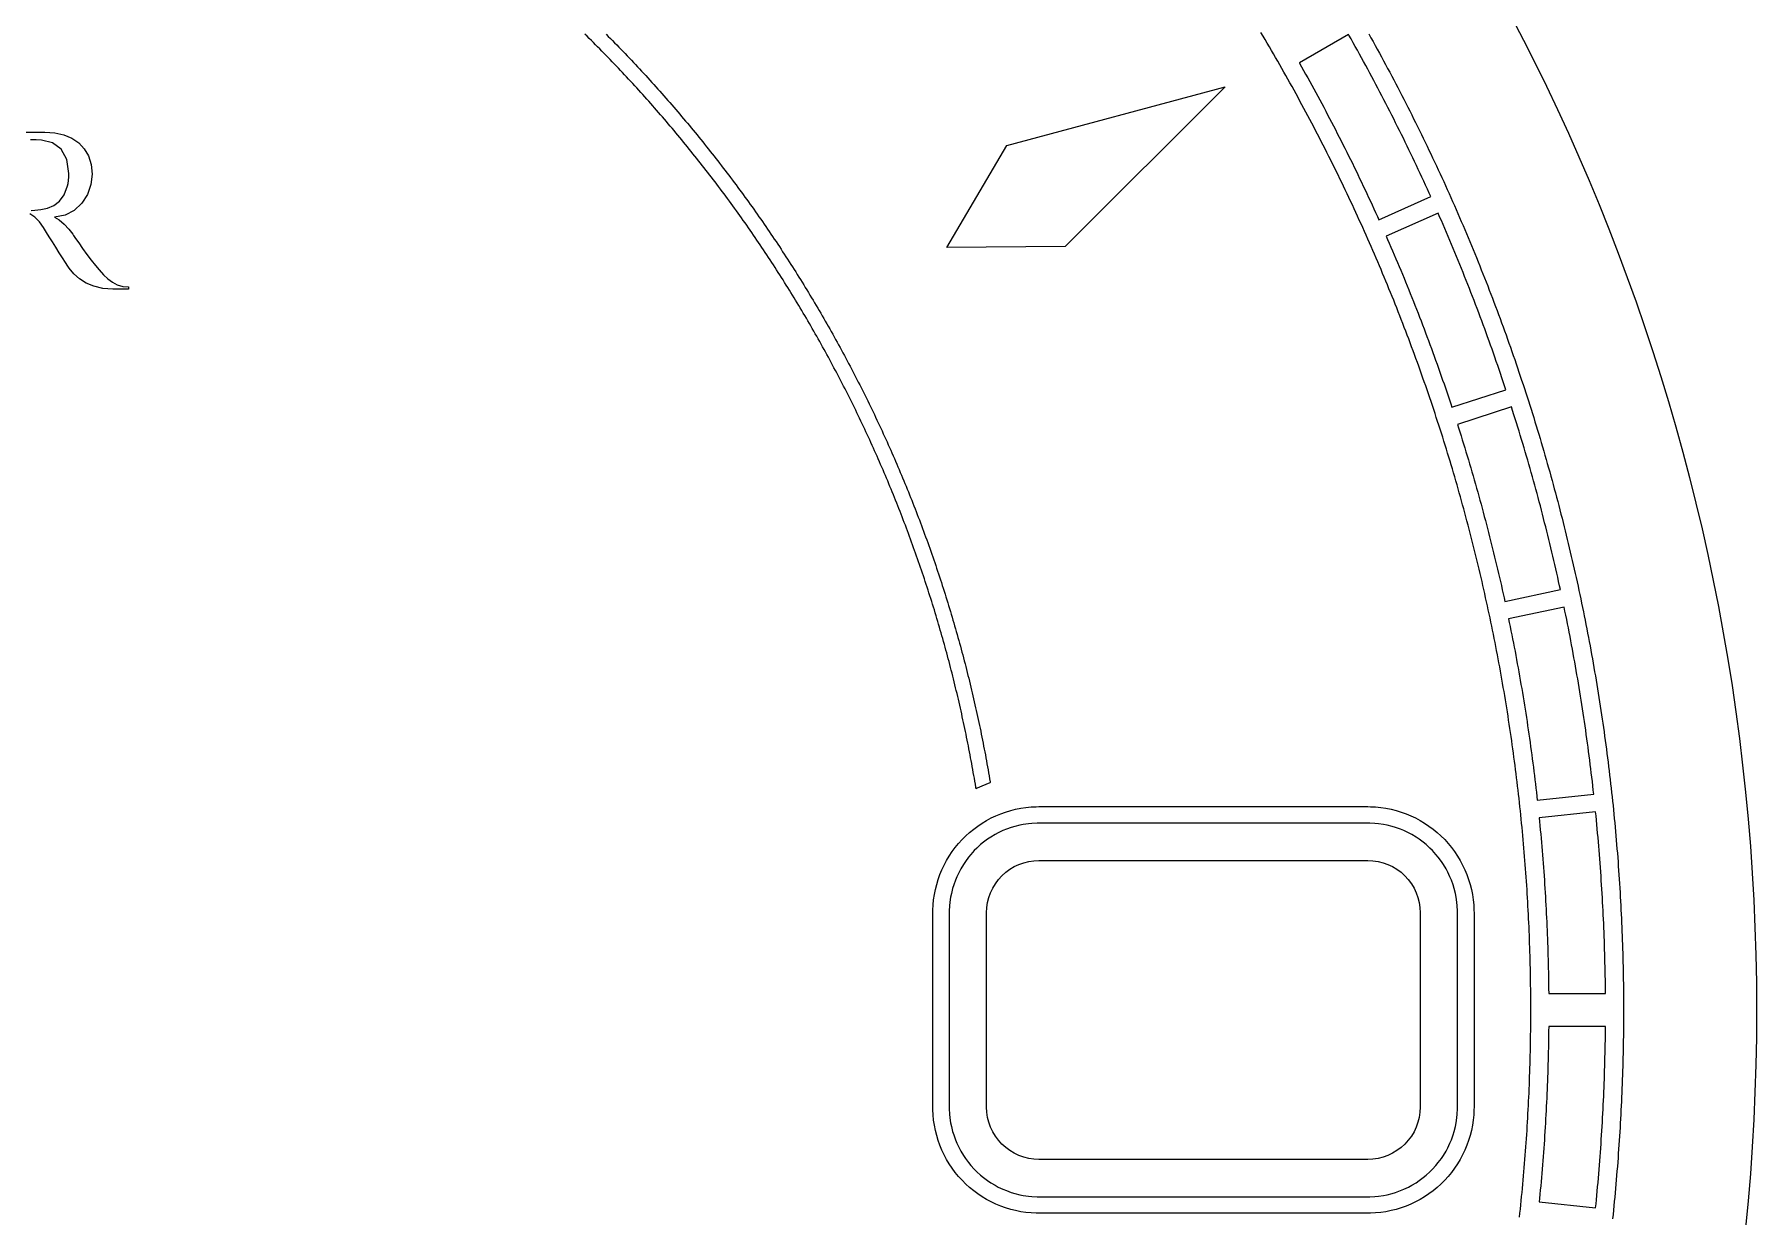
# Model space of a CAD drawing. Header units: millimetres. Extents: x -14.2 to 14.2, y -14.2 to 14.2.
# Drawn here: x 2.73 to 14.25, y -1.38 to 6.52 of the extents above; entities that cross this region are included whole.
import ezdxf

# ---------------------------------------------------------------- set-up
doc = ezdxf.new("R2010")
doc.units = ezdxf.units.MM
doc.layers.add('ALTIN', color=2, linetype='Continuous')
doc.layers.add('KESIM', color=1, linetype='Continuous')

msp = doc.modelspace()

# ---------------------------------------------------------------- linework, layer by layer
at = {"layer": 'ALTIN'}
for points in [[(6.555, 6.5265), (6.5692, 6.5121), (6.5834, 6.4978), (6.5976, 6.4834), (6.6117, 6.469), (6.6258, 6.4546), (6.6399, 6.4401), (6.6539, 6.4256), (6.6679, 6.4111), (6.6819, 6.3965), (6.6958, 6.3819), (6.7097, 6.3673), (6.7236, 6.3526), (6.7374, 6.3379), (6.7512, 6.3232), (6.765, 6.3085), (6.7788, 6.2937), (6.7925, 6.2789), (6.8062, 6.2641), (6.8198, 6.2492), (6.8334, 6.2343), (6.847, 6.2194), (6.8606, 6.2044), (6.8741, 6.1895), (6.8876, 6.1744), (6.901, 6.1594), (6.9145, 6.1443), (6.9278, 6.1292), (6.9412, 6.1141), (6.9545, 6.0989), (6.9678, 6.0838), (6.9811, 6.0685), (6.9943, 6.0533), (7.0075, 6.038), (7.0206, 6.0227), (7.0338, 6.0074), (7.0468, 5.992), (7.0599, 5.9766), (7.0729, 5.9612), (7.0859, 5.9458), (7.0989, 5.9303), (7.1118, 5.9148), (7.1247, 5.8993), (7.1375, 5.8837), (7.1503, 5.8681), (7.1631, 5.8525), (7.1759, 5.8369), (7.1886, 5.8212), (7.2013, 5.8055), (7.2139, 5.7898), (7.2265, 5.774), (7.2391, 5.7583), (7.2517, 5.7425), (7.2642, 5.7266), (7.2767, 5.7108), (7.2891, 5.6949), (7.3015, 5.679), (7.3139, 5.663), (7.3262, 5.647), (7.3385, 5.631), (7.3508, 5.615), (7.363, 5.599), (7.3752, 5.5829), (7.3874, 5.5668), (7.3995, 5.5507), (7.4116, 5.5345), (7.4237, 5.5183), (7.4357, 5.5021), (7.4477, 5.4859), (7.4596, 5.4696), (7.4715, 5.4533), (7.4834, 5.437), (7.4953, 5.4207), (7.5071, 5.4043), (7.5188, 5.3879), (7.5306, 5.3715), (7.5423, 5.3551), (7.5539, 5.3386), (7.5656, 5.3221), (7.5772, 5.3056), (7.5887, 5.289), (7.6002, 5.2725), (7.6117, 5.2559), (7.6232, 5.2393), (7.6346, 5.2226), (7.646, 5.2059), (7.6573, 5.1893), (7.6686, 5.1725), (7.6799, 5.1558), (7.6911, 5.139), (7.7023, 5.1222), (7.7134, 5.1054), (7.7246, 5.0886), (7.7356, 5.0717), (7.7467, 5.0548), (7.7577, 5.0379), (7.7687, 5.021), (7.7796, 5.004), (7.7905, 4.987), (7.8014, 4.97), (7.8122, 4.953), (7.823, 4.9359), (7.8337, 4.9189), (7.8444, 4.9018), (7.8551, 4.8846), (7.8658, 4.8675), (7.8764, 4.8503), (7.8869, 4.8331), (7.8974, 4.8159), (7.9079, 4.7987), (7.9184, 4.7814), (7.9288, 4.7641), (7.9392, 4.7468), (7.9495, 4.7295), (7.9598, 4.7121), (7.9701, 4.6947), (7.9803, 4.6773), (7.9905, 4.6599), (8.0006, 4.6425), (8.0107, 4.625), (8.0208, 4.6075), (8.0308, 4.59), (8.0408, 4.5725), (8.0508, 4.5549), (8.0607, 4.5373), (8.0706, 4.5197), (8.0804, 4.5021), (8.0902, 4.4845), (8.1, 4.4668), (8.1097, 4.4491), (8.1194, 4.4314), (8.1291, 4.4137), (8.1387, 4.396), (8.1482, 4.3782), (8.1578, 4.3604), (8.1673, 4.3426), (8.1767, 4.3248), (8.1861, 4.3069), (8.1955, 4.2891), (8.2049, 4.2712), (8.2141, 4.2533), (8.2234, 4.2353), (8.2326, 4.2174), (8.2418, 4.1994), (8.251, 4.1814), (8.2601, 4.1634), (8.2691, 4.1454), (8.2781, 4.1273), (8.2871, 4.1093), (8.2961, 4.0912), (8.305, 4.0731), (8.3138, 4.0549), (8.3227, 4.0368), (8.3315, 4.0186), (8.3402, 4.0004), (8.3489, 3.9822), (8.3576, 3.964), (8.3662, 3.9458), (8.3748, 3.9275), (8.3833, 3.9092), (8.3919, 3.8909), (8.4003, 3.8726), (8.4088, 3.8543), (8.4171, 3.8359), (8.4255, 3.8175), (8.4338, 3.7991), (8.4421, 3.7807), (8.4503, 3.7623), (8.4585, 3.7439), (8.4666, 3.7254), (8.4747, 3.7069), (8.4828, 3.6884), (8.4908, 3.6699), (8.4988, 3.6514), (8.5068, 3.6328), (8.5147, 3.6143), (8.5225, 3.5957), (8.5304, 3.5771), (8.5381, 3.5585), (8.5459, 3.5398), (8.5536, 3.5212), (8.5612, 3.5025), (8.5689, 3.4838), (8.5765, 3.4651), (8.584, 3.4464), (8.5915, 3.4277), (8.5989, 3.4089), (8.6064, 3.3901), (8.6137, 3.3714), (8.6211, 3.3526), (8.6284, 3.3337), (8.6356, 3.3149), (8.6428, 3.2961), (8.65, 3.2772), (8.6571, 3.2583), (8.6642, 3.2394), (8.6713, 3.2205), (8.6783, 3.2016), (8.6852, 3.1826), (8.6922, 3.1637), (8.699, 3.1447), (8.7059, 3.1257), (8.7127, 3.1067), (8.7194, 3.0877), (8.7261, 3.0687), (8.7328, 3.0496), (8.7395, 3.0306), (8.746, 3.0115), (8.7526, 2.9924), (8.7591, 2.9733), (8.7656, 2.9542), (8.772, 2.9351), (8.7784, 2.9159), (8.7847, 2.8968), (8.791, 2.8776), (8.7973, 2.8584), (8.8035, 2.8392), (8.8097, 2.82), (8.8158, 2.8008), (8.8219, 2.7815), (8.8279, 2.7623), (8.8339, 2.743), (8.8399, 2.7237), (8.8458, 2.7044), (8.8517, 2.6851), (8.8575, 2.6658), (8.8633, 2.6465), (8.8691, 2.6271), (8.8748, 2.6078), (8.8805, 2.5884), (8.8861, 2.569), (8.8917, 2.5496), (8.8972, 2.5302), (8.9027, 2.5108), (8.9082, 2.4914), (8.9136, 2.472), (8.919, 2.4525), (8.9243, 2.433), (8.9296, 2.4136), (8.9348, 2.3941), (8.94, 2.3746), (8.9452, 2.3551), (8.9503, 2.3355), (8.9554, 2.316), (8.9604, 2.2965), (8.9654, 2.2769), (8.9703, 2.2574), (8.9752, 2.2378), (8.9801, 2.2182), (8.9849, 2.1986), (8.9897, 2.179), (8.9944, 2.1594), (8.9991, 2.1397), (9.0038, 2.1201), (9.0084, 2.1005), (9.0129, 2.0808), (9.0174, 2.0611), (9.0219, 2.0415), (9.0263, 2.0218), (9.0307, 2.0021), (9.0351, 1.9824), (9.0394, 1.9626), (9.0436, 1.9429), (9.0479, 1.9232), (9.052, 1.9034), (9.0562, 1.8837), (9.0603, 1.8639), (9.0643, 1.8442), (9.0683, 1.8244), (9.0723, 1.8046), (9.0762, 1.7848), (9.0801, 1.765), (9.0839, 1.7452), (9.0877, 1.7253), (9.0914, 1.7055), (9.0951, 1.6857), (9.0988, 1.6658), (9.1024, 1.646), (9.1059, 1.6261), (9.1095, 1.6062), (9.113, 1.5864), (9.1164, 1.5665), (9.1198, 1.5466), (9.1231, 1.5267), (9.1241, 1.5207), (9.1207, 1.5195), (9.0681, 1.4977), (9.037, 1.483), (9.0297, 1.479), (9.0278, 1.4905), (9.0245, 1.5102), (9.0212, 1.5299), (9.0178, 1.5495), (9.0144, 1.5692), (9.011, 1.5889), (9.0075, 1.6085), (9.004, 1.6282), (9.0004, 1.6478), (8.9968, 1.6675), (8.9931, 1.6871), (8.9894, 1.7067), (8.9857, 1.7263), (8.9819, 1.7459), (8.9781, 1.7655), (8.9742, 1.7851), (8.9703, 1.8047), (8.9663, 1.8242), (8.9623, 1.8438), (8.9583, 1.8633), (8.9542, 1.8829), (8.9501, 1.9024), (8.9459, 1.9219), (8.9417, 1.9414), (8.9374, 1.9609), (8.9331, 1.9804), (8.9288, 1.9999), (8.9244, 2.0194), (8.92, 2.0388), (8.9155, 2.0583), (8.911, 2.0777), (8.9064, 2.0972), (8.9018, 2.1166), (8.8972, 2.136), (8.8925, 2.1554), (8.8878, 2.1748), (8.883, 2.1942), (8.8782, 2.2136), (8.8734, 2.2329), (8.8685, 2.2523), (8.8635, 2.2716), (8.8586, 2.291), (8.8535, 2.3103), (8.8485, 2.3296), (8.8434, 2.3489), (8.8382, 2.3682), (8.833, 2.3875), (8.8278, 2.4067), (8.8225, 2.426), (8.8172, 2.4452), (8.8119, 2.4645), (8.8065, 2.4837), (8.801, 2.5029), (8.7955, 2.5221), (8.79, 2.5413), (8.7845, 2.5604), (8.7788, 2.5796), (8.7732, 2.5987), (8.7675, 2.6179), (8.7618, 2.637), (8.756, 2.6561), (8.7502, 2.6752), (8.7443, 2.6943), (8.7384, 2.7134), (8.7325, 2.7324), (8.7265, 2.7515), (8.7205, 2.7705), (8.7144, 2.7895), (8.7083, 2.8085), (8.7022, 2.8275), (8.696, 2.8465), (8.6897, 2.8654), (8.6835, 2.8844), (8.6772, 2.9033), (8.6708, 2.9223), (8.6644, 2.9412), (8.658, 2.9601), (8.6515, 2.9789), (8.645, 2.9978), (8.6384, 3.0167), (8.6318, 3.0355), (8.6252, 3.0543), (8.6185, 3.0731), (8.6118, 3.0919), (8.605, 3.1107), (8.5982, 3.1295), (8.5913, 3.1482), (8.5845, 3.167), (8.5775, 3.1857), (8.5706, 3.2044), (8.5635, 3.2231), (8.5565, 3.2418), (8.5494, 3.2604), (8.5423, 3.2791), (8.5351, 3.2977), (8.5279, 3.3163), (8.5206, 3.3349), (8.5133, 3.3535), (8.506, 3.3721), (8.4986, 3.3906), (8.4912, 3.4091), (8.4837, 3.4277), (8.4762, 3.4462), (8.4687, 3.4646), (8.4611, 3.4831), (8.4535, 3.5016), (8.4458, 3.52), (8.4381, 3.5384), (8.4304, 3.5568), (8.4226, 3.5752), (8.4148, 3.5936), (8.4069, 3.6119), (8.399, 3.6302), (8.3911, 3.6486), (8.3831, 3.6669), (8.3751, 3.6851), (8.367, 3.7034), (8.3589, 3.7216), (8.3508, 3.7399), (8.3426, 3.7581), (8.3344, 3.7763), (8.3261, 3.7944), (8.3178, 3.8126), (8.3095, 3.8307), (8.3011, 3.8489), (8.2927, 3.867), (8.2843, 3.885), (8.2758, 3.9031), (8.2672, 3.9211), (8.2587, 3.9392), (8.25, 3.9572), (8.2414, 3.9752), (8.2327, 3.9931), (8.224, 4.0111), (8.2152, 4.029), (8.2064, 4.0469), (8.1975, 4.0648), (8.1886, 4.0827), (8.1797, 4.1006), (8.1708, 4.1184), (8.1618, 4.1362), (8.1527, 4.154), (8.1436, 4.1718), (8.1345, 4.1895), (8.1253, 4.2073), (8.1161, 4.225), (8.1069, 4.2427), (8.0976, 4.2604), (8.0883, 4.278), (8.079, 4.2957), (8.0696, 4.3133), (8.0602, 4.3309), (8.0507, 4.3484), (8.0412, 4.366), (8.0316, 4.3835), (8.022, 4.401), (8.0124, 4.4185), (8.0028, 4.436), (7.9931, 4.4535), (7.9833, 4.4709), (7.9736, 4.4883), (7.9638, 4.5057), (7.9539, 4.523), (7.944, 4.5404), (7.9341, 4.5577), (7.9241, 4.575), (7.9141, 4.5923), (7.9041, 4.6095), (7.894, 4.6268), (7.8839, 4.644), (7.8738, 4.6612), (7.8636, 4.6783), (7.8533, 4.6955), (7.8431, 4.7126), (7.8328, 4.7297), (7.8224, 4.7468), (7.8121, 4.7638), (7.8017, 4.7809), (7.7912, 4.7979), (7.7807, 4.8149), (7.7702, 4.8318), (7.7596, 4.8488), (7.749, 4.8657), (7.7384, 4.8826), (7.7277, 4.8994), (7.717, 4.9163), (7.7063, 4.9331), (7.6955, 4.9499), (7.6847, 4.9667), (7.6738, 4.9834), (7.6629, 5.0002), (7.652, 5.0169), (7.6411, 5.0336), (7.6301, 5.0502), (7.619, 5.0669), (7.6079, 5.0835), (7.5968, 5.1001), (7.5857, 5.1166), (7.5745, 5.1332), (7.5633, 5.1497), (7.552, 5.1662), (7.5408, 5.1826), (7.5294, 5.1991), (7.5181, 5.2155), (7.5067, 5.2319), (7.4952, 5.2482), (7.4838, 5.2646), (7.4723, 5.2809), (7.4607, 5.2972), (7.4492, 5.3134), (7.4375, 5.3297), (7.4259, 5.3459), (7.4142, 5.3621), (7.4025, 5.3782), (7.3908, 5.3944), (7.379, 5.4105), (7.3671, 5.4266), (7.3553, 5.4426), (7.3434, 5.4587), (7.3315, 5.4747), (7.3195, 5.4907), (7.3075, 5.5066), (7.2955, 5.5225), (7.2834, 5.5384), (7.2713, 5.5543), (7.2592, 5.5702), (7.247, 5.586), (7.2348, 5.6018), (7.2226, 5.6176), (7.2103, 5.6333), (7.198, 5.649), (7.1856, 5.6647), (7.1733, 5.6804), (7.1609, 5.696), (7.1484, 5.7116), (7.1359, 5.7272), (7.1234, 5.7428), (7.1109, 5.7583), (7.0983, 5.7738), (7.0857, 5.7893), (7.073, 5.8047), (7.0604, 5.8201), (7.0477, 5.8355), (7.0349, 5.8509), (7.0221, 5.8662), (7.0093, 5.8815), (6.9965, 5.8968), (6.9836, 5.912), (6.9707, 5.9273), (6.9577, 5.9424), (6.9447, 5.9576), (6.9317, 5.9728), (6.9187, 5.9879), (6.9056, 6.0029), (6.8925, 6.018), (6.8793, 6.033), (6.8662, 6.048), (6.8529, 6.063), (6.8397, 6.0779), (6.8264, 6.0928), (6.8131, 6.1077), (6.7998, 6.1225), (6.7864, 6.1374), (6.773, 6.1522), (6.7596, 6.1669), (6.7461, 6.1817), (6.7326, 6.1964), (6.7191, 6.211), (6.7055, 6.2257), (6.6919, 6.2403), (6.6783, 6.2549), (6.6646, 6.2694), (6.6509, 6.2839), (6.6372, 6.2984), (6.6234, 6.3129), (6.6096, 6.3273), (6.5958, 6.3417), (6.582, 6.3561), (6.5681, 6.3705), (6.5542, 6.3848), (6.5402, 6.3991), (6.5262, 6.4133), (6.5122, 6.4275), (6.4982, 6.4417), (6.4841, 6.4559), (6.47, 6.47), (6.4559, 6.4841), (6.4417, 6.4982), (6.4275, 6.5122), (6.4133, 6.5262)], [(12.6643, -1.387), (12.6673, -1.3593), (12.6702, -1.3317), (12.6731, -1.304), (12.6759, -1.2764), (12.6787, -1.2487), (12.6813, -1.2211), (12.684, -1.1934), (12.6866, -1.1657), (12.6891, -1.1381), (12.6915, -1.1104), (12.6939, -1.0827), (12.6962, -1.055), (12.6985, -1.0273), (12.7007, -0.9996), (12.7029, -0.9719), (12.705, -0.9441), (12.707, -0.9164), (12.709, -0.8887), (12.7109, -0.861), (12.7127, -0.8332), (12.7145, -0.8055), (12.7162, -0.7778), (12.7179, -0.75), (12.7195, -0.7223), (12.7211, -0.6945), (12.7225, -0.6668), (12.724, -0.639), (12.7253, -0.6112), (12.7266, -0.5835), (12.7279, -0.5557), (12.7291, -0.5279), (12.7302, -0.5002), (12.7312, -0.4724), (12.7322, -0.4446), (12.7332, -0.4168), (12.7341, -0.3891), (12.7349, -0.3613), (12.7356, -0.3335), (12.7363, -0.3057), (12.737, -0.2779), (12.7375, -0.2501), (12.7381, -0.2223), (12.7385, -0.1946), (12.7389, -0.1668), (12.7392, -0.139), (12.7395, -0.1112), (12.7397, -0.0834), (12.7399, -0.0556), (12.74, -0.0278), (12.74, 0), (12.74, 0.0278), (12.7399, 0.0556), (12.7397, 0.0834), (12.7395, 0.1112), (12.7392, 0.139), (12.7389, 0.1668), (12.7385, 0.1946), (12.7381, 0.2223), (12.7375, 0.2501), (12.737, 0.2779), (12.7363, 0.3057), (12.7356, 0.3335), (12.7349, 0.3613), (12.7341, 0.3891), (12.7332, 0.4168), (12.7322, 0.4446), (12.7312, 0.4724), (12.7302, 0.5002), (12.7291, 0.5279), (12.7279, 0.5557), (12.7266, 0.5835), (12.7253, 0.6112), (12.724, 0.639), (12.7225, 0.6668), (12.7211, 0.6945), (12.7195, 0.7223), (12.7179, 0.75), (12.7162, 0.7778), (12.7145, 0.8055), (12.7127, 0.8332), (12.7109, 0.861), (12.709, 0.8887), (12.707, 0.9164), (12.705, 0.9441), (12.7029, 0.9719), (12.7007, 0.9996), (12.6985, 1.0273), (12.6962, 1.055), (12.6939, 1.0827), (12.6915, 1.1104), (12.6891, 1.1381), (12.6866, 1.1657), (12.684, 1.1934), (12.6813, 1.2211), (12.6787, 1.2487), (12.6759, 1.2764), (12.6731, 1.304), (12.6702, 1.3317), (12.6673, 1.3593), (12.6643, 1.387), (12.6612, 1.4146), (12.6581, 1.4422), (12.6549, 1.4698), (12.6517, 1.4974), (12.6484, 1.525), (12.645, 1.5526), (12.6416, 1.5802), (12.6381, 1.6078), (12.6346, 1.6353), (12.631, 1.6629), (12.6273, 1.6905), (12.6236, 1.718), (12.6199, 1.7455), (12.616, 1.7731), (12.6121, 1.8006), (12.6082, 1.8281), (12.6041, 1.8556), (12.6001, 1.8831), (12.5959, 1.9106), (12.5917, 1.9381), (12.5875, 1.9655), (12.5831, 1.993), (12.5788, 2.0204), (12.5743, 2.0479), (12.5698, 2.0753), (12.5653, 2.1027), (12.5607, 2.1301), (12.556, 2.1575), (12.5512, 2.1849), (12.5465, 2.2123), (12.5416, 2.2396), (12.5367, 2.267), (12.5317, 2.2943), (12.5267, 2.3217), (12.5216, 2.349), (12.5164, 2.3763), (12.5112, 2.4036), (12.5059, 2.4309), (12.5006, 2.4582), (12.4952, 2.4855), (12.4898, 2.5127), (12.4842, 2.5399), (12.4787, 2.5672), (12.473, 2.5944), (12.4673, 2.6216), (12.4616, 2.6488), (12.4558, 2.676), (12.4499, 2.7031), (12.444, 2.7303), (12.438, 2.7574), (12.432, 2.7846), (12.4259, 2.8117), (12.4197, 2.8388), (12.4135, 2.8659), (12.4072, 2.893), (12.4009, 2.92), (12.3945, 2.9471), (12.388, 2.9741), (12.3815, 3.0011), (12.3749, 3.0281), (12.3683, 3.0551), (12.3616, 3.0821), (12.3548, 3.109), (12.348, 3.136), (12.3411, 3.1629), (12.3342, 3.1898), (12.3272, 3.2167), (12.3202, 3.2436), (12.3131, 3.2705), (12.3059, 3.2974), (12.2987, 3.3242), (12.2914, 3.351), (12.2841, 3.3778), (12.2767, 3.4046), (12.2692, 3.4314), (12.2617, 3.4582), (12.2541, 3.4849), (12.2465, 3.5116), (12.2388, 3.5383), (12.231, 3.565), (12.2232, 3.5917), (12.2154, 3.6184), (12.2074, 3.645), (12.1995, 3.6716), (12.1914, 3.6982), (12.1833, 3.7248), (12.1752, 3.7514), (12.167, 3.7779), (12.1587, 3.8045), (12.1504, 3.831), (12.142, 3.8575), (12.1335, 3.884), (12.125, 3.9104), (12.1165, 3.9369), (12.1078, 3.9633), (12.0992, 3.9897), (12.0904, 4.0161), (12.0816, 4.0425), (12.0728, 4.0688), (12.0639, 4.0951), (12.0549, 4.1214), (12.0459, 4.1477), (12.0368, 4.174), (12.0277, 4.2003), (12.0185, 4.2265), (12.0093, 4.2527), (11.9999, 4.2789), (11.9906, 4.3051), (11.9812, 4.3312), (11.9717, 4.3573), (11.9621, 4.3834), (11.9526, 4.4095), (11.9429, 4.4356), (11.9332, 4.4616), (11.9234, 4.4877), (11.9136, 4.5137), (11.9037, 4.5396), (11.8938, 4.5656), (11.8838, 4.5915), (11.8738, 4.6175), (11.8637, 4.6434), (11.8535, 4.6692), (11.8433, 4.6951), (11.833, 4.7209), (11.8227, 4.7467), (11.8123, 4.7725), (11.8019, 4.7982), (11.7914, 4.824), (11.7808, 4.8497), (11.7702, 4.8754), (11.7596, 4.9011), (11.7488, 4.9267), (11.7381, 4.9523), (11.7272, 4.9779), (11.7163, 5.0035), (11.7054, 5.029), (11.6944, 5.0546), (11.6833, 5.0801), (11.6722, 5.1055), (11.6611, 5.131), (11.6498, 5.1564), (11.6386, 5.1818), (11.6272, 5.2072), (11.6158, 5.2326), (11.6044, 5.2579), (11.5929, 5.2832), (11.5814, 5.3085), (11.5697, 5.3337), (11.5581, 5.359), (11.5464, 5.3842), (11.5346, 5.4093), (11.5228, 5.4345), (11.5109, 5.4596), (11.4989, 5.4847), (11.4869, 5.5098), (11.4749, 5.5348), (11.4628, 5.5599), (11.4506, 5.5848), (11.4384, 5.6098), (11.4262, 5.6348), (11.4138, 5.6597), (11.4015, 5.6846), (11.389, 5.7094), (11.3766, 5.7343), (11.364, 5.7591), (11.3514, 5.7838), (11.3388, 5.8086), (11.3261, 5.8333), (11.3133, 5.858), (11.3005, 5.8827), (11.2877, 5.9073), (11.2747, 5.9319), (11.2618, 5.9565), (11.2488, 5.9811), (11.2357, 6.0056), (11.2225, 6.0301), (11.2094, 6.0546), (11.1961, 6.079), (11.1828, 6.1034), (11.1695, 6.1278), (11.1561, 6.1522), (11.1427, 6.1765), (11.1292, 6.2008), (11.1156, 6.225), (11.102, 6.2493), (11.0883, 6.2735), (11.0746, 6.2977), (11.0609, 6.3218), (11.047, 6.3459), (11.0332, 6.37), (11.0192, 6.3941), (11.0053, 6.4181), (10.9912, 6.4421), (10.9772, 6.466), (10.963, 6.49), (10.9488, 6.5139), (10.9346, 6.5377)], [(11.6565, 6.528), (11.6708, 6.5025), (11.6849, 6.4771), (11.699, 6.4515), (11.7131, 6.426), (11.7271, 6.4004), (11.741, 6.3748), (11.7549, 6.3492), (11.7687, 6.3236), (11.7825, 6.2979), (11.7962, 6.2721), (11.8098, 6.2464), (11.8234, 6.2206), (11.837, 6.1948), (11.8505, 6.169), (11.8639, 6.1431), (11.8773, 6.1172), (11.8906, 6.0913), (11.9038, 6.0653), (11.9171, 6.0393), (11.9302, 6.0133), (11.9433, 5.9873), (11.9563, 5.9612), (11.9693, 5.9351), (11.9822, 5.909), (11.9951, 5.8828), (12.0079, 5.8566), (12.0206, 5.8304), (12.0333, 5.8042), (12.046, 5.7779), (12.0585, 5.7516), (12.0711, 5.7253), (12.0835, 5.699), (12.0959, 5.6726), (12.1083, 5.6462), (12.1206, 5.6198), (12.1328, 5.5933), (12.145, 5.5668), (12.1571, 5.5403), (12.1691, 5.5138), (12.1811, 5.4872), (12.1931, 5.4606), (12.205, 5.434), (12.2168, 5.4074), (12.2286, 5.3807), (12.2403, 5.354), (12.2519, 5.3273), (12.2635, 5.3005), (12.2751, 5.2738), (12.2865, 5.247), (12.2979, 5.2202), (12.3093, 5.1933), (12.3206, 5.1665), (12.3318, 5.1396), (12.343, 5.1127), (12.3542, 5.0857), (12.3652, 5.0587), (12.3762, 5.0318), (12.3872, 5.0047), (12.3981, 4.9777), (12.4089, 4.9506), (12.4197, 4.9236), (12.4304, 4.8965), (12.441, 4.8693), (12.4516, 4.8422), (12.4622, 4.815), (12.4726, 4.7878), (12.4831, 4.7606), (12.4934, 4.7333), (12.5037, 4.7061), (12.5139, 4.6788), (12.5241, 4.6515), (12.5342, 4.6241), (12.5443, 4.5968), (12.5543, 4.5694), (12.5642, 4.542), (12.5741, 4.5146), (12.5839, 4.4871), (12.5937, 4.4597), (12.6034, 4.4322), (12.613, 4.4047), (12.6226, 4.3771), (12.6321, 4.3496), (12.6416, 4.322), (12.651, 4.2944), (12.6603, 4.2668), (12.6696, 4.2392), (12.6788, 4.2115), (12.688, 4.1839), (12.6971, 4.1562), (12.7061, 4.1285), (12.7151, 4.1007), (12.724, 4.073), (12.7329, 4.0452), (12.7417, 4.0174), (12.7504, 3.9896), (12.7591, 3.9618), (12.7677, 3.934), (12.7762, 3.9061), (12.7847, 3.8782), (12.7932, 3.8503), (12.8015, 3.8224), (12.8098, 3.7944), (12.8181, 3.7665), (12.8263, 3.7385), (12.8344, 3.7105), (12.8425, 3.6825), (12.8505, 3.6545), (12.8584, 3.6264), (12.8663, 3.5984), (12.8741, 3.5703), (12.8819, 3.5422), (12.8896, 3.5141), (12.8972, 3.486), (12.9048, 3.4578), (12.9123, 3.4297), (12.9197, 3.4015), (12.9271, 3.3733), (12.9345, 3.3451), (12.9417, 3.3169), (12.9489, 3.2886), (12.9561, 3.2604), (12.9632, 3.2321), (12.9702, 3.2038), (12.9771, 3.1755), (12.984, 3.1472), (12.9909, 3.1188), (12.9976, 3.0905), (13.0043, 3.0621), (13.011, 3.0337), (13.0176, 3.0053), (13.0241, 2.9769), (13.0306, 2.9485), (13.037, 2.9201), (13.0433, 2.8916), (13.0496, 2.8632), (13.0558, 2.8347), (13.062, 2.8062), (13.0681, 2.7777), (13.0741, 2.7492), (13.08, 2.7207), (13.086, 2.6921), (13.0918, 2.6636), (13.0976, 2.635), (13.1033, 2.6064), (13.1089, 2.5778), (13.1145, 2.5492), (13.1201, 2.5206), (13.1255, 2.492), (13.1309, 2.4633), (13.1363, 2.4347), (13.1416, 2.406), (13.1468, 2.3773), (13.1519, 2.3486), (13.157, 2.3199), (13.1621, 2.2912), (13.167, 2.2625), (13.1719, 2.2338), (13.1768, 2.205), (13.1816, 2.1763), (13.1863, 2.1475), (13.1909, 2.1187), (13.1955, 2.09), (13.2, 2.0612), (13.2045, 2.0324), (13.2089, 2.0036), (13.2133, 1.9747), (13.2175, 1.9459), (13.2217, 1.9171), (13.2259, 1.8882), (13.23, 1.8594), (13.234, 1.8305), (13.238, 1.8016), (13.2419, 1.7727), (13.2457, 1.7438), (13.2495, 1.7149), (13.2532, 1.686), (13.2568, 1.6571), (13.2604, 1.6282), (13.2639, 1.5992), (13.2674, 1.5703), (13.2708, 1.5414), (13.2741, 1.5124), (13.2774, 1.4834), (13.2806, 1.4545), (13.2837, 1.4255), (13.2868, 1.3965), (13.2898, 1.3675), (13.2928, 1.3385), (13.2957, 1.3095), (13.2985, 1.2805), (13.3013, 1.2515), (13.304, 1.2225), (13.3066, 1.1934), (13.3092, 1.1644), (13.3117, 1.1354), (13.3141, 1.1063), (13.3165, 1.0773), (13.3188, 1.0482), (13.3211, 1.0192), (13.3233, 0.9901), (13.3254, 0.961), (13.3275, 0.9319), (13.3295, 0.9029), (13.3314, 0.8738), (13.3333, 0.8447), (13.3351, 0.8156), (13.3368, 0.7865), (13.3385, 0.7574), (13.3401, 0.7283), (13.3417, 0.6992), (13.3432, 0.6701), (13.3446, 0.641), (13.346, 0.6119), (13.3473, 0.5828), (13.3485, 0.5536), (13.3497, 0.5245), (13.3508, 0.4954), (13.3519, 0.4663), (13.3528, 0.4371), (13.3538, 0.408), (13.3546, 0.3789), (13.3554, 0.3497), (13.3562, 0.3206), (13.3568, 0.2914), (13.3574, 0.2623), (13.358, 0.2332), (13.3584, 0.204), (13.3589, 0.1749), (13.3592, 0.1457), (13.3595, 0.1166), (13.3597, 0.0874), (13.3599, 0.0583), (13.36, 0.0291), (13.36, 0), (13.36, -0.0291), (13.3599, -0.0583), (13.3597, -0.0874), (13.3595, -0.1166), (13.3592, -0.1457), (13.3589, -0.1749), (13.3584, -0.204), (13.358, -0.2332), (13.3574, -0.2623), (13.3568, -0.2914), (13.3562, -0.3206), (13.3554, -0.3497), (13.3546, -0.3789), (13.3538, -0.408), (13.3528, -0.4371), (13.3519, -0.4663), (13.3508, -0.4954), (13.3497, -0.5245), (13.3485, -0.5536), (13.3473, -0.5828), (13.346, -0.6119), (13.3446, -0.641), (13.3432, -0.6701), (13.3417, -0.6992), (13.3401, -0.7283), (13.3385, -0.7574), (13.3368, -0.7865), (13.3351, -0.8156), (13.3333, -0.8447), (13.3314, -0.8738), (13.3295, -0.9029), (13.3275, -0.9319), (13.3254, -0.961), (13.3233, -0.9901), (13.3211, -1.0192), (13.3188, -1.0482), (13.3165, -1.0773), (13.3141, -1.1063), (13.3117, -1.1354), (13.3092, -1.1644), (13.3066, -1.1934), (13.304, -1.2225), (13.3013, -1.2515), (13.2985, -1.2805), (13.2957, -1.3095), (13.2928, -1.3385), (13.2898, -1.3675), (13.2868, -1.3965)], [(2.6153, 5.8712), (2.8014, 5.8712), (2.8667, 5.8667), (2.9273, 5.8532), (2.9816, 5.8309), (3.0271, 5.8), (3.0641, 5.7605), (3.0923, 5.7123), (3.1104, 5.6553), (3.1164, 5.5893), (3.1085, 5.5212), (3.0848, 5.455), (3.0472, 5.3956), (2.9971, 5.3477), (2.9358, 5.3154), (2.8643, 5.3027), (2.8973, 5.2851), (2.9303, 5.2562), (2.9611, 5.2221), (2.9873, 5.1887), (2.992, 5.1809), (3.006, 5.1602), (3.0272, 5.13), (3.0532, 5.0934), (3.0819, 5.0539), (3.111, 5.0146), (3.1386, 4.979), (3.1628, 4.9502), (3.1927, 4.9171), (3.2221, 4.8895), (3.2526, 4.8674), (3.2852, 4.8505), (3.321, 4.8398), (3.3609, 4.8362), (3.3609, 4.8212), (3.2559, 4.8212), (3.188, 4.8259), (3.1284, 4.84), (3.0766, 4.8621), (3.0323, 4.8909), (2.9948, 4.9245), (2.9634, 4.9607), (2.9541, 4.9757), (2.9385, 4.9996), (2.9187, 5.0303), (2.8966, 5.065), (2.8736, 5.1016), (2.8509, 5.1377), (2.8299, 5.1713), (2.8118, 5.2), (2.7983, 5.2216), (2.7909, 5.2337), (2.7638, 5.2714), (2.7337, 5.3034), (2.7008, 5.3257)], [(2.7085, 5.3482), (2.7339, 5.3493), (2.7742, 5.3533), (2.8171, 5.3627), (2.8595, 5.3804), (2.898, 5.4093), (2.9301, 5.452), (2.9528, 5.5112), (2.9567, 5.5281), (2.9594, 5.5487), (2.9608, 5.5716), (2.9603, 5.5952), (2.9467, 5.6873), (2.9085, 5.7564), (2.8507, 5.8006), (2.7773, 5.8173), (2.7421, 5.8193), (2.7053, 5.8195)]]:
    msp.add_lwpolyline(points, dxfattribs=at)
for points in [[(11.9873, 5.6216), (11.975, 5.6478), (11.9626, 5.6739), (11.9502, 5.7), (11.9378, 5.726), (11.9252, 5.7521), (11.9127, 5.7781), (11.9, 5.804), (11.8873, 5.83), (11.8746, 5.8559), (11.8618, 5.8818), (11.8489, 5.9077), (11.836, 5.9335), (11.823, 5.9593), (11.81, 5.9851), (11.7969, 6.0108), (11.7838, 6.0366), (11.7706, 6.0623), (11.7573, 6.0879), (11.744, 6.1136), (11.7307, 6.1392), (11.7172, 6.1647), (11.7038, 6.1903), (11.6902, 6.2158), (11.6766, 6.2413), (11.663, 6.2668), (11.6493, 6.2922), (11.6355, 6.3176), (11.6217, 6.343), (11.6079, 6.3683), (11.5939, 6.3936), (11.58, 6.4189), (11.5659, 6.4441), (11.5518, 6.4693), (11.5377, 6.4945), (11.5235, 6.5197), (11.5208, 6.5245), (11.1917, 6.3345), (11.1928, 6.3326), (11.2066, 6.3081), (11.2203, 6.2837), (11.234, 6.2592), (11.2476, 6.2347), (11.2612, 6.2101), (11.2747, 6.1855), (11.2882, 6.1609), (11.3016, 6.1363), (11.3149, 6.1116), (11.3283, 6.0869), (11.3415, 6.0622), (11.3547, 6.0374), (11.3679, 6.0126), (11.3809, 5.9878), (11.394, 5.963), (11.407, 5.9381), (11.4199, 5.9132), (11.4328, 5.8883), (11.4456, 5.8633), (11.4583, 5.8383), (11.4711, 5.8133), (11.4837, 5.7883), (11.4963, 5.7632), (11.5089, 5.7381), (11.5213, 5.713), (11.5338, 5.6878), (11.5462, 5.6627), (11.5585, 5.6375), (11.5708, 5.6122), (11.583, 5.587), (11.5951, 5.5617), (11.6072, 5.5364), (11.6193, 5.511), (11.6313, 5.4857), (11.6432, 5.4603), (11.6551, 5.4349), (11.6669, 5.4094), (11.6787, 5.384), (11.6904, 5.3585), (11.7021, 5.333), (11.7137, 5.3074), (11.7237, 5.2854), (12.0708, 5.4399), (12.0598, 5.4642), (12.0479, 5.4905), (12.0359, 5.5168), (12.0238, 5.5431), (12.0117, 5.5693), (11.9995, 5.5955)], [(8.8335, 5.1), (9.2343, 5.7817), (10.6954, 6.175), (9.6243, 5.1063)], [(12.5092, 4.3378), (12.4997, 4.3651), (12.4902, 4.3924), (12.4806, 4.4196), (12.4709, 4.4468), (12.4612, 4.474), (12.4514, 4.5012), (12.4415, 4.5283), (12.4316, 4.5555), (12.4217, 4.5826), (12.4116, 4.6097), (12.4015, 4.6367), (12.3914, 4.6638), (12.3812, 4.6908), (12.3709, 4.7178), (12.3606, 4.7448), (12.3502, 4.7717), (12.3398, 4.7987), (12.3293, 4.8256), (12.3187, 4.8525), (12.3081, 4.8793), (12.2974, 4.9062), (12.2867, 4.933), (12.2759, 4.9598), (12.2651, 4.9866), (12.2542, 5.0133), (12.2432, 5.04), (12.2322, 5.0667), (12.2211, 5.0934), (12.2099, 5.1201), (12.1987, 5.1467), (12.1875, 5.1733), (12.1762, 5.1999), (12.1648, 5.2264), (12.1534, 5.2529), (12.1419, 5.2794), (12.1303, 5.3059), (12.1196, 5.3303), (11.7725, 5.1758), (11.7822, 5.1536), (11.7934, 5.1279), (11.8046, 5.1022), (11.8157, 5.0764), (11.8267, 5.0506), (11.8377, 5.0248), (11.8486, 4.999), (11.8595, 4.9731), (11.8703, 4.9472), (11.8811, 4.9213), (11.8918, 4.8954), (11.9025, 4.8694), (11.913, 4.8434), (11.9236, 4.8174), (11.9341, 4.7914), (11.9445, 4.7654), (11.9549, 4.7393), (11.9652, 4.7132), (11.9754, 4.6871), (11.9856, 4.661), (11.9958, 4.6348), (12.0058, 4.6086), (12.0159, 4.5824), (12.0258, 4.5562), (12.0358, 4.5299), (12.0456, 4.5037), (12.0554, 4.4774), (12.0651, 4.4511), (12.0748, 4.4247), (12.0844, 4.3984), (12.094, 4.372), (12.1035, 4.3456), (12.113, 4.3192), (12.1224, 4.2928), (12.1317, 4.2663), (12.141, 4.2398), (12.1502, 4.2133), (12.1594, 4.1868), (12.1685, 4.1603), (12.1775, 4.1337), (12.1865, 4.1071), (12.1954, 4.0805), (12.2043, 4.0539), (12.2119, 4.031), (12.5733, 4.1484), (12.5649, 4.1737), (12.5558, 4.2011), (12.5466, 4.2285), (12.5374, 4.2559), (12.528, 4.2832), (12.5187, 4.3105)], [(12.8941, 3.0065), (12.8875, 3.0346), (12.8809, 3.0627), (12.8742, 3.0908), (12.8674, 3.1189), (12.8606, 3.147), (12.8537, 3.175), (12.8467, 3.203), (12.8397, 3.2311), (12.8326, 3.2591), (12.8255, 3.2871), (12.8183, 3.315), (12.811, 3.343), (12.8037, 3.3709), (12.7963, 3.3989), (12.7889, 3.4268), (12.7814, 3.4547), (12.7738, 3.4825), (12.7662, 3.5104), (12.7585, 3.5382), (12.7507, 3.5661), (12.7429, 3.5939), (12.735, 3.6217), (12.7271, 3.6494), (12.7191, 3.6772), (12.7111, 3.7049), (12.7029, 3.7327), (12.6948, 3.7604), (12.6865, 3.788), (12.6782, 3.8157), (12.6699, 3.8434), (12.6615, 3.871), (12.653, 3.8986), (12.6445, 3.9262), (12.6359, 3.9538), (12.6272, 3.9813), (12.6185, 4.0089), (12.6104, 4.0343), (12.249, 3.9169), (12.2563, 3.8938), (12.2648, 3.8671), (12.2732, 3.8403), (12.2816, 3.8135), (12.2898, 3.7867), (12.2981, 3.7599), (12.3063, 3.7331), (12.3144, 3.7062), (12.3224, 3.6793), (12.3304, 3.6524), (12.3384, 3.6255), (12.3462, 3.5986), (12.3541, 3.5717), (12.3618, 3.5447), (12.3695, 3.5177), (12.3772, 3.4907), (12.3848, 3.4637), (12.3923, 3.4367), (12.3998, 3.4096), (12.4072, 3.3826), (12.4145, 3.3555), (12.4218, 3.3284), (12.429, 3.3013), (12.4362, 3.2742), (12.4433, 3.247), (12.4504, 3.2199), (12.4574, 3.1927), (12.4643, 3.1655), (12.4712, 3.1383), (12.478, 3.1111), (12.4848, 3.0839), (12.4915, 3.0566), (12.4981, 3.0294), (12.5047, 3.0021), (12.5112, 2.9748), (12.5177, 2.9475), (12.5241, 2.9202), (12.5304, 2.8929), (12.5367, 2.8655), (12.5429, 2.8382), (12.5491, 2.8108), (12.5552, 2.7834), (12.5612, 2.756), (12.5664, 2.7324), (12.9381, 2.8114), (12.9324, 2.8375), (12.9262, 2.8657), (12.9199, 2.8939), (12.9135, 2.922), (12.9071, 2.9502), (12.9007, 2.9784)], [(13.1378, 1.6422), (13.1341, 1.6709), (13.1305, 1.6995), (13.1267, 1.7282), (13.1229, 1.7568), (13.1191, 1.7854), (13.1151, 1.814), (13.1111, 1.8427), (13.1071, 1.8713), (13.103, 1.8998), (13.0988, 1.9284), (13.0946, 1.957), (13.0903, 1.9856), (13.0859, 2.0141), (13.0815, 2.0427), (13.077, 2.0712), (13.0724, 2.0997), (13.0678, 2.1282), (13.0632, 2.1567), (13.0584, 2.1852), (13.0536, 2.2137), (13.0488, 2.2422), (13.0438, 2.2707), (13.0389, 2.2991), (13.0338, 2.3275), (13.0287, 2.356), (13.0235, 2.3844), (13.0183, 2.4128), (13.013, 2.4412), (13.0076, 2.4696), (13.0022, 2.498), (12.9967, 2.5263), (12.9912, 2.5547), (12.9856, 2.583), (12.9799, 2.6113), (12.9742, 2.6396), (12.9684, 2.6679), (12.963, 2.694), (12.5913, 2.615), (12.5962, 2.5914), (12.6018, 2.5639), (12.6074, 2.5364), (12.6129, 2.5089), (12.6183, 2.4813), (12.6237, 2.4538), (12.629, 2.4263), (12.6343, 2.3987), (12.6395, 2.3711), (12.6447, 2.3435), (12.6497, 2.316), (12.6548, 2.2884), (12.6597, 2.2607), (12.6646, 2.2331), (12.6695, 2.2055), (12.6743, 2.1778), (12.679, 2.1502), (12.6836, 2.1225), (12.6882, 2.0948), (12.6928, 2.0671), (12.6973, 2.0395), (12.7017, 2.0117), (12.706, 1.984), (12.7103, 1.9563), (12.7146, 1.9286), (12.7187, 1.9008), (12.7229, 1.8731), (12.7269, 1.8453), (12.7309, 1.8175), (12.7348, 1.7898), (12.7387, 1.762), (12.7425, 1.7342), (12.7463, 1.7064), (12.75, 1.6786), (12.7536, 1.6507), (12.7572, 1.6229), (12.7607, 1.5951), (12.7641, 1.5672), (12.7675, 1.5394), (12.7709, 1.5115), (12.7741, 1.4837), (12.7773, 1.4558), (12.7805, 1.4279), (12.7831, 1.4039), (13.1611, 1.4436), (13.1581, 1.4701), (13.1549, 1.4988), (13.1516, 1.5275), (13.1482, 1.5562), (13.1448, 1.5849), (13.1413, 1.6136)], [(12.3544, -0.7371), (12.3494, -0.7711), (12.3425, -0.8058), (12.3341, -0.8391), (12.3239, -0.8729), (12.3123, -0.9052), (12.2988, -0.9379), (12.2841, -0.9689), (12.2675, -1.0001), (12.2498, -1.0295), (12.2302, -1.0589), (12.2097, -1.0865), (12.1873, -1.1138), (12.1642, -1.1392), (12.1392, -1.1642), (12.1138, -1.1873), (12.0865, -1.2097), (12.0589, -1.2302), (12.0295, -1.2498), (12.0001, -1.2675), (11.9689, -1.2841), (11.9379, -1.2988), (11.9052, -1.3123), (11.8729, -1.3239), (11.8391, -1.3341), (11.8058, -1.3425), (11.7711, -1.3494), (11.7371, -1.3544), (11.702, -1.3579), (11.6677, -1.3596), (11.65, -1.36), (9.45, -1.36), (9.4323, -1.3596), (9.398, -1.3579), (9.3629, -1.3544), (9.3289, -1.3494), (9.2942, -1.3425), (9.2609, -1.3341), (9.2271, -1.3239), (9.1948, -1.3123), (9.1621, -1.2988), (9.1311, -1.2841), (9.0999, -1.2675), (9.0705, -1.2498), (9.0411, -1.2302), (9.0135, -1.2097), (8.9862, -1.1873), (8.9608, -1.1642), (8.9358, -1.1392), (8.9127, -1.1138), (8.8903, -1.0865), (8.8698, -1.0589), (8.8502, -1.0295), (8.8325, -1.0001), (8.8159, -0.9689), (8.8012, -0.9379), (8.7877, -0.9052), (8.7761, -0.8729), (8.7659, -0.8391), (8.7575, -0.8058), (8.7506, -0.7711), (8.7456, -0.7371), (8.7421, -0.702), (8.7404, -0.6677), (8.74, -0.65), (8.74, 0.65), (8.7404, 0.6677), (8.7421, 0.702), (8.7456, 0.7371), (8.7506, 0.7711), (8.7575, 0.8058), (8.7659, 0.8391), (8.7761, 0.8729), (8.7877, 0.9052), (8.8012, 0.9379), (8.8159, 0.9689), (8.8325, 1.0001), (8.8502, 1.0295), (8.8698, 1.0589), (8.8903, 1.0865), (8.9127, 1.1138), (8.9358, 1.1392), (8.9608, 1.1642), (8.9862, 1.1873), (9.0135, 1.2097), (9.0411, 1.2302), (9.0705, 1.2498), (9.0999, 1.2675), (9.1311, 1.2841), (9.1621, 1.2988), (9.1948, 1.3123), (9.2271, 1.3239), (9.2609, 1.3341), (9.2942, 1.3425), (9.3289, 1.3494), (9.3629, 1.3544), (9.398, 1.3579), (9.4323, 1.3596), (9.45, 1.36), (11.65, 1.36), (11.6677, 1.3596), (11.702, 1.3579), (11.7371, 1.3544), (11.7711, 1.3494), (11.8058, 1.3425), (11.8391, 1.3341), (11.8729, 1.3239), (11.9052, 1.3123), (11.9379, 1.2988), (11.9689, 1.2841), (12.0001, 1.2675), (12.0295, 1.2498), (12.0589, 1.2302), (12.0865, 1.2097), (12.1138, 1.1873), (12.1392, 1.1642), (12.1642, 1.1392), (12.1873, 1.1138), (12.2097, 1.0865), (12.2302, 1.0589), (12.2498, 1.0295), (12.2675, 1.0001), (12.2841, 0.9689), (12.2988, 0.9379), (12.3123, 0.9052), (12.3239, 0.8729), (12.3341, 0.8391), (12.3425, 0.8058), (12.3494, 0.7711), (12.3544, 0.7371), (12.3579, 0.702), (12.3596, 0.6677), (12.36, 0.65), (12.36, -0.65), (12.3596, -0.6677), (12.3579, -0.702)], [(13.2368, 0.2888), (13.2362, 0.3177), (13.2355, 0.3466), (13.2347, 0.3755), (13.2338, 0.4043), (13.2329, 0.4332), (13.2319, 0.4621), (13.2309, 0.4909), (13.2298, 0.5198), (13.2286, 0.5487), (13.2274, 0.5775), (13.2261, 0.6064), (13.2248, 0.6352), (13.2233, 0.6641), (13.2219, 0.6929), (13.2203, 0.7218), (13.2187, 0.7506), (13.217, 0.7794), (13.2153, 0.8083), (13.2135, 0.8371), (13.2117, 0.8659), (13.2097, 0.8948), (13.2077, 0.9236), (13.2057, 0.9524), (13.2036, 0.9812), (13.2014, 1.01), (13.1992, 1.0388), (13.1969, 1.0676), (13.1945, 1.0964), (13.1921, 1.1252), (13.1896, 1.1539), (13.1871, 1.1827), (13.1845, 1.2115), (13.1818, 1.2402), (13.179, 1.269), (13.1762, 1.2977), (13.1736, 1.3243), (12.7957, 1.2845), (12.7981, 1.2605), (12.8008, 1.2326), (12.8035, 1.2046), (12.8061, 1.1767), (12.8086, 1.1488), (12.8111, 1.1208), (12.8135, 1.0929), (12.8158, 1.0649), (12.8181, 1.037), (12.8204, 1.009), (12.8225, 0.981), (12.8246, 0.953), (12.8267, 0.9251), (12.8287, 0.8971), (12.8306, 0.8691), (12.8325, 0.8411), (12.8343, 0.8131), (12.836, 0.7851), (12.8377, 0.7571), (12.8393, 0.7291), (12.8409, 0.7011), (12.8424, 0.673), (12.8438, 0.645), (12.8452, 0.617), (12.8465, 0.589), (12.8478, 0.5609), (12.849, 0.5329), (12.8501, 0.5049), (12.8512, 0.4768), (12.8522, 0.4488), (12.8531, 0.4208), (12.854, 0.3927), (12.8548, 0.3647), (12.8556, 0.3366), (12.8563, 0.3086), (12.8569, 0.2805), (12.8575, 0.2525), (12.858, 0.2244), (12.8585, 0.1964), (12.8589, 0.1683), (12.8592, 0.1403), (12.8595, 0.1122), (12.8595, 0.11), (13.2395, 0.11), (13.2395, 0.1155), (13.2392, 0.1444), (13.2389, 0.1733), (13.2385, 0.2022), (13.238, 0.2311), (13.2374, 0.26)], [(12.2456, 0.721), (12.2406, 0.755), (12.2358, 0.779), (12.2274, 0.8123), (12.2203, 0.8358), (12.2087, 0.8682), (12.1994, 0.8908), (12.1847, 0.9219), (12.1731, 0.9435), (12.1554, 0.973), (12.1418, 0.9934), (12.1214, 1.021), (12.1058, 1.0399), (12.0827, 1.0654), (12.0654, 1.0827), (12.0399, 1.1058), (12.021, 1.1214), (11.9934, 1.1418), (11.973, 1.1554), (11.9435, 1.1731), (11.9219, 1.1847), (11.8908, 1.1994), (11.8682, 1.2087), (11.8358, 1.2203), (11.8123, 1.2274), (11.779, 1.2358), (11.755, 1.2406), (11.721, 1.2456), (11.6966, 1.248), (11.6623, 1.2497), (11.65, 1.25), (9.45, 1.25), (9.4377, 1.2497), (9.4034, 1.248), (9.379, 1.2456), (9.345, 1.2406), (9.321, 1.2358), (9.2877, 1.2274), (9.2642, 1.2203), (9.2318, 1.2087), (9.2092, 1.1994), (9.1781, 1.1847), (9.1565, 1.1731), (9.127, 1.1554), (9.1066, 1.1418), (9.079, 1.1214), (9.0601, 1.1058), (9.0346, 1.0827), (9.0173, 1.0654), (8.9942, 1.0399), (8.9786, 1.021), (8.9582, 0.9934), (8.9446, 0.973), (8.9269, 0.9435), (8.9153, 0.9219), (8.9006, 0.8908), (8.8913, 0.8682), (8.8797, 0.8358), (8.8726, 0.8123), (8.8642, 0.779), (8.8594, 0.755), (8.8544, 0.721), (8.852, 0.6966), (8.8503, 0.6623), (8.85, 0.65), (8.85, -0.65), (8.8503, -0.6623), (8.852, -0.6966), (8.8544, -0.721), (8.8594, -0.755), (8.8642, -0.779), (8.8726, -0.8123), (8.8797, -0.8358), (8.8913, -0.8682), (8.9006, -0.8908), (8.9153, -0.9219), (8.9269, -0.9435), (8.9446, -0.973), (8.9582, -0.9934), (8.9786, -1.021), (8.9942, -1.0399), (9.0173, -1.0654), (9.0346, -1.0827), (9.0601, -1.1058), (9.079, -1.1214), (9.1066, -1.1418), (9.127, -1.1554), (9.1565, -1.1731), (9.1781, -1.1847), (9.2092, -1.1994), (9.2318, -1.2087), (9.2642, -1.2203), (9.2877, -1.2274), (9.321, -1.2358), (9.345, -1.2406), (9.379, -1.2456), (9.4034, -1.248), (9.4377, -1.2497), (9.45, -1.25), (11.65, -1.25), (11.6623, -1.2497), (11.6966, -1.248), (11.721, -1.2456), (11.755, -1.2406), (11.779, -1.2358), (11.8123, -1.2274), (11.8358, -1.2203), (11.8682, -1.2087), (11.8908, -1.1994), (11.9219, -1.1847), (11.9435, -1.1731), (11.973, -1.1554), (11.9934, -1.1418), (12.021, -1.1214), (12.0399, -1.1058), (12.0654, -1.0827), (12.0827, -1.0654), (12.1058, -1.0399), (12.1214, -1.021), (12.1418, -0.9934), (12.1554, -0.973), (12.1731, -0.9435), (12.1847, -0.9219), (12.1994, -0.8908), (12.2087, -0.8682), (12.2203, -0.8358), (12.2274, -0.8123), (12.2358, -0.779), (12.2406, -0.755), (12.2456, -0.721), (12.248, -0.6966), (12.2497, -0.6623), (12.25, -0.65), (12.25, 0.65), (12.2497, 0.6623), (12.248, 0.6966)], [(13.1921, -1.1252), (13.1945, -1.0964), (13.1969, -1.0676), (13.1992, -1.0388), (13.2014, -1.01), (13.2036, -0.9812), (13.2057, -0.9524), (13.2077, -0.9236), (13.2097, -0.8948), (13.2117, -0.8659), (13.2135, -0.8371), (13.2153, -0.8083), (13.217, -0.7794), (13.2187, -0.7506), (13.2203, -0.7218), (13.2219, -0.6929), (13.2233, -0.6641), (13.2248, -0.6352), (13.2261, -0.6064), (13.2274, -0.5775), (13.2286, -0.5487), (13.2298, -0.5198), (13.2309, -0.4909), (13.2319, -0.4621), (13.2329, -0.4332), (13.2338, -0.4043), (13.2347, -0.3755), (13.2355, -0.3466), (13.2362, -0.3177), (13.2368, -0.2888), (13.2374, -0.26), (13.238, -0.2311), (13.2385, -0.2022), (13.2389, -0.1733), (13.2392, -0.1444), (13.2395, -0.1155), (13.2395, -0.11), (12.8595, -0.11), (12.8595, -0.1122), (12.8592, -0.1403), (12.8589, -0.1683), (12.8585, -0.1964), (12.858, -0.2244), (12.8575, -0.2525), (12.8569, -0.2805), (12.8563, -0.3086), (12.8556, -0.3366), (12.8548, -0.3647), (12.854, -0.3927), (12.8531, -0.4208), (12.8522, -0.4488), (12.8512, -0.4768), (12.8501, -0.5049), (12.849, -0.5329), (12.8478, -0.5609), (12.8465, -0.589), (12.8452, -0.617), (12.8438, -0.645), (12.8424, -0.673), (12.8409, -0.7011), (12.8393, -0.7291), (12.8377, -0.7571), (12.836, -0.7851), (12.8343, -0.8131), (12.8325, -0.8411), (12.8306, -0.8691), (12.8287, -0.8971), (12.8267, -0.9251), (12.8246, -0.953), (12.8225, -0.981), (12.8204, -1.009), (12.8181, -1.037), (12.8158, -1.0649), (12.8135, -1.0929), (12.8111, -1.1208), (12.8086, -1.1488), (12.8061, -1.1767), (12.8035, -1.2046), (12.8008, -1.2326), (12.7981, -1.2605), (12.7957, -1.2845), (13.1736, -1.3243), (13.1762, -1.2977), (13.179, -1.269), (13.1818, -1.2402), (13.1845, -1.2115), (13.1871, -1.1827), (13.1896, -1.1539)]]:
    msp.add_lwpolyline(points, close=True, dxfattribs=at)
at = {"layer": 'KESIM'}
msp.add_lwpolyline([(12, -0.65), (11.9983, -0.6843), (11.9933, -0.7183), (11.9849, -0.7516), (11.9734, -0.7839), (11.9587, -0.815), (11.941, -0.8444), (11.9206, -0.872), (11.8975, -0.8975), (11.872, -0.9206), (11.8444, -0.941), (11.815, -0.9587), (11.7839, -0.9734), (11.7516, -0.9849), (11.7183, -0.9933), (11.6843, -0.9983), (11.65, -1), (9.45, -1), (9.4157, -0.9983), (9.3817, -0.9933), (9.3484, -0.9849), (9.3161, -0.9734), (9.285, -0.9587), (9.2556, -0.941), (9.228, -0.9206), (9.2025, -0.8975), (9.1794, -0.872), (9.159, -0.8444), (9.1413, -0.815), (9.1266, -0.7839), (9.1151, -0.7516), (9.1067, -0.7183), (9.1017, -0.6843), (9.1, -0.65), (9.1, 0.65), (9.1017, 0.6843), (9.1067, 0.7183), (9.1151, 0.7516), (9.1266, 0.7839), (9.1413, 0.815), (9.159, 0.8444), (9.1794, 0.872), (9.2025, 0.8975), (9.228, 0.9206), (9.2556, 0.941), (9.285, 0.9587), (9.3161, 0.9734), (9.3484, 0.9849), (9.3817, 0.9933), (9.4157, 0.9983), (9.45, 1), (11.65, 1), (11.6843, 0.9983), (11.7183, 0.9933), (11.7516, 0.9849), (11.7839, 0.9734), (11.815, 0.9587), (11.8444, 0.941), (11.872, 0.9206), (11.8975, 0.8975), (11.9206, 0.872), (11.941, 0.8444), (11.9587, 0.815), (11.9734, 0.7839), (11.9849, 0.7516), (11.9933, 0.7183), (11.9983, 0.6843), (12, 0.65)], close=True, dxfattribs=at)
msp.add_circle((0, 0), 14.25, dxfattribs=at)

doc.saveas('drawing.dxf')
